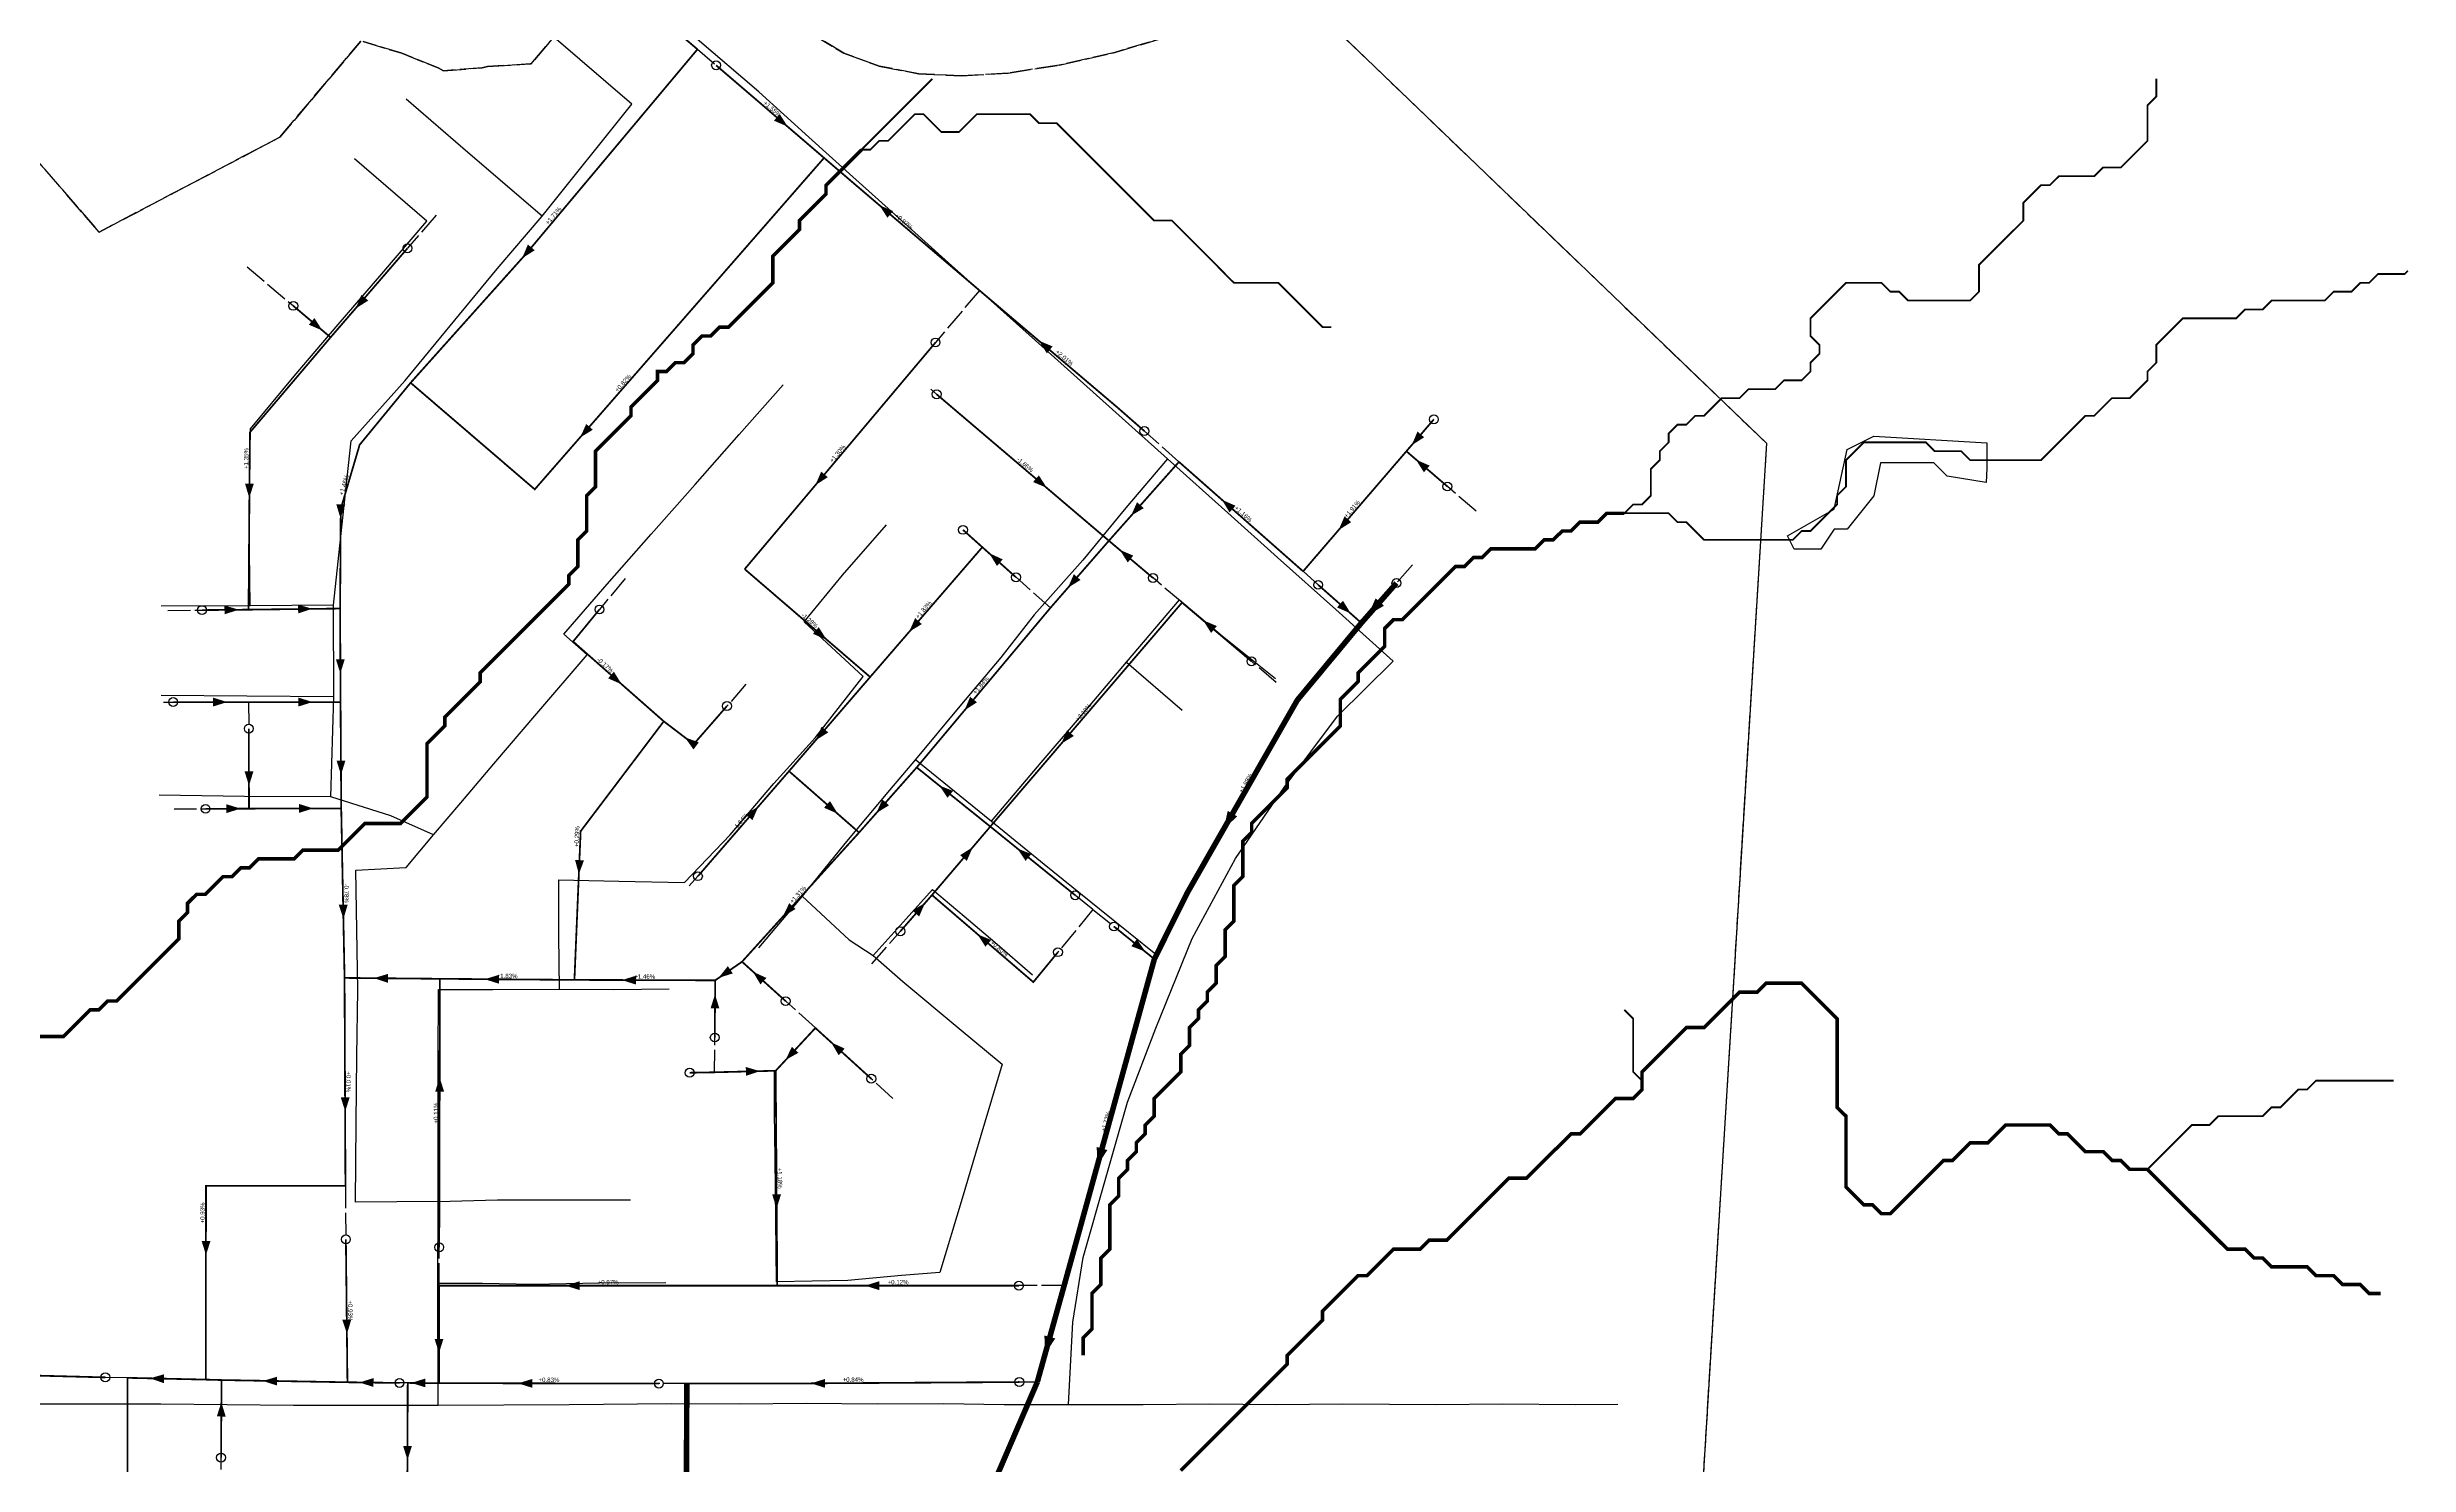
# Model space of a CAD drawing. Header units: metres. Extents: x 442821 to 452274, y 2561971 to 2571293.
# Drawn here: x 451209 to 452274, y 2569120 to 2569760 of the extents above; entities that cross this region are included whole.
import ezdxf
from ezdxf.enums import TextEntityAlignment as Align

# ---------------------------------------------------------------- set-up
doc = ezdxf.new("R2010")
doc.units = ezdxf.units.M
doc.header["$LTSCALE"] = 8
doc.linetypes.add('DASHDOT', pattern=[3.556, 2.54, -0.508, 0, -0.508])
doc.linetypes.add('DASHED', pattern=[1.524, 1.27, -0.254])
for name, color, linetype in [('A_ARROWS', 7, 'Continuous'), ('A_BRANCH', 7, 'Continuous'), ('A_BUILT_2006', 252, 'Continuous'), ('A_CATCHMENTS', 7, 'Continuous'), ('A_ENVELOPE', 3, 'Continuous'), ('A_GRADIENT', 8, 'Continuous'), ('A_HEAD_GAP', 8, 'Continuous'), ('A_HEADS', 8, 'Continuous'), ('A_LATERAL', 7, 'Continuous'), ('A_STREAMS', 5, 'Continuous'), ('A_SUBMAIN', 7, 'Continuous'), ('A_WADI', 4, 'Continuous')]:
    doc.layers.add(name, color=color, linetype=linetype)

msp = doc.modelspace()

# ---------------------------------------------------------------- linework, layer by layer
at = {"layer": 'A_ARROWS', "color": 2}
for points in [[(451542.8, 2569723.7), (451536.6, 2569726.4), (451539.2, 2569729.4)], [(451584.2, 2569688.2), (451590.4, 2569685.6), (451587.8, 2569682.6)], [(451423, 2569664.3), (451425.6, 2569670.5), (451428.7, 2569667.9)], [(451347.9, 2569641.6), (451350.5, 2569647.8), (451353.6, 2569645.2)], [(451332.9, 2569631.7), (451326.8, 2569634.3), (451329.3, 2569637.3)], [(451656.1, 2569627.1), (451662.3, 2569624.5), (451659.7, 2569621.4)], [(451449.2, 2569583.4), (451451.9, 2569589.5), (451454.9, 2569586.9)], [(451824.3, 2569579.9), (451826.9, 2569586.1), (451829.9, 2569583.5)], [(451555.3, 2569561.9), (451557.9, 2569568), (451560.9, 2569565.5)], [(451659.7, 2569560.7), (451653.5, 2569563.3), (451656.1, 2569566.3)], [(451826.2, 2569573.4), (451832.4, 2569570.7), (451829.8, 2569567.7)], [(451299.9, 2569556.2), (451298, 2569562.6), (451302, 2569562.6)], [(451697.7, 2569548.1), (451700.4, 2569554.2), (451703.4, 2569551.5)], [(451738.7, 2569555.3), (451744.8, 2569552.6), (451742.1, 2569549.6)], [(451341.1, 2569546.8), (451339.2, 2569553.2), (451343.2, 2569553.2)], [(451791.3, 2569541.6), (451794, 2569547.8), (451797, 2569545.2)], [(451692.6, 2569532.7), (451698.7, 2569530.1), (451696.2, 2569527)], [(451633.7, 2569531.2), (451639.8, 2569528.4), (451637.2, 2569525.4)], [(451669.2, 2569515.6), (451671.9, 2569521.7), (451674.9, 2569519.1)], [(451804.6, 2569503.2), (451808, 2569510.8), (451811.8, 2569507.5)], [(451295.2, 2569505.7), (451288.8, 2569503.6), (451288.7, 2569507.6)], [(451328.3, 2569506.1), (451322, 2569504), (451321.9, 2569508)], [(451597.6, 2569495.7), (451600.3, 2569501.9), (451603.3, 2569499.2)], [(451730.2, 2569500.9), (451736.4, 2569498.3), (451733.8, 2569495.2)], [(451796.8, 2569504), (451790.6, 2569506.7), (451793.3, 2569509.7)], [(451560.4, 2569492.1), (451554.2, 2569494.8), (451556.8, 2569497.8)], [(451341, 2569476.9), (451339, 2569483.3), (451343, 2569483.3)], [(451467.9, 2569472), (451461.8, 2569474.7), (451464.4, 2569477.7)], [(451290, 2569464), (451283.6, 2569462), (451283.6, 2569466)], [(451328.5, 2569464), (451322.1, 2569462), (451322.1, 2569466)], [(451622.6, 2569460.3), (451625.1, 2569466.4), (451628.2, 2569463.9)], [(451496.4, 2569448.1), (451502.7, 2569445.8), (451500.3, 2569442.6)], [(451555.4, 2569446.7), (451558.1, 2569452.9), (451561.1, 2569450.3)], [(451666.2, 2569445.2), (451668.8, 2569451.3), (451671.9, 2569448.7)], [(451341.3, 2569431.2), (451339.3, 2569437.6), (451343.3, 2569437.6)], [(451299.8, 2569426.3), (451297.8, 2569432.7), (451301.8, 2569432.7)], [(451611.2, 2569426.3), (451617.4, 2569423.9), (451614.9, 2569420.8)], [(451296, 2569415.9), (451289.6, 2569413.9), (451289.6, 2569417.9)], [(451328.8, 2569416), (451322.4, 2569414), (451322.4, 2569418)], [(451529.6, 2569416.9), (451526.9, 2569410.7), (451523.9, 2569413.3)], [(451565.4, 2569413.6), (451559.2, 2569416.3), (451561.9, 2569419.3)], [(451582.8, 2569413.9), (451585.5, 2569420), (451588.5, 2569417.4)], [(451739.5, 2569406.7), (451741.3, 2569414.9), (451745.6, 2569412.4)], [(451626.3, 2569398.5), (451623.6, 2569392.3), (451620.6, 2569394.9)], [(451646.4, 2569397.9), (451652.7, 2569395.4), (451650.1, 2569392.3)], [(451448.6, 2569386.3), (451446.9, 2569392.7), (451450.9, 2569392.6)], [(451342.4, 2569366.1), (451340.3, 2569372.5), (451344.3, 2569372.5)], [(451540.6, 2569367.2), (451543.5, 2569373.2), (451546.4, 2569370.6)], [(451604.8, 2569373.4), (451602.1, 2569367.2), (451599.1, 2569369.9)], [(451628.4, 2569359.2), (451634.6, 2569356.6), (451632, 2569353.6)], [(451704.1, 2569351.4), (451697.8, 2569353.8), (451700.3, 2569357)], [(451356.1, 2569339.4), (451362.5, 2569341.3), (451362.5, 2569337.3)], [(451406.1, 2569338.9), (451412.6, 2569340.9), (451412.5, 2569336.9)], [(451468, 2569338.5), (451474.4, 2569340.5), (451474.4, 2569336.5)], [(451511.6, 2569339.5), (451515.8, 2569344.8), (451518, 2569341.5)], [(451527.1, 2569342.3), (451533.2, 2569339.5), (451530.5, 2569336.6)], [(451510, 2569332.1), (451512, 2569325.7), (451508, 2569325.7)], [(451541.8, 2569302.4), (451544.7, 2569308.4), (451547.6, 2569305.7)], [(451562.4, 2569310.4), (451568.5, 2569307.6), (451565.8, 2569304.6)], [(451530.3, 2569297.4), (451524, 2569295.3), (451523.9, 2569299.3)], [(451385.8, 2569294.6), (451387.8, 2569288.2), (451383.8, 2569288.2)], [(451343.2, 2569279.2), (451341.2, 2569285.6), (451345.2, 2569285.6)], [(451682.5, 2569254.8), (451682.2, 2569263.2), (451687, 2569261.8)], [(451537.8, 2569235.4), (451535.8, 2569241.8), (451539.8, 2569241.8)], [(451280.4, 2569214.4), (451278.4, 2569220.8), (451282.4, 2569220.7)], [(451442.6, 2569200.6), (451449, 2569202.6), (451449, 2569198.6)], [(451577.7, 2569200.6), (451584.1, 2569202.6), (451584.1, 2569198.6)], [(451344, 2569178.8), (451341.9, 2569185.2), (451345.9, 2569185.2)], [(451385.5, 2569170.2), (451383.5, 2569176.6), (451387.5, 2569176.6)], [(451658.9, 2569169.7), (451658.6, 2569178.1), (451663.5, 2569176.8)], [(451255.1, 2569158.8), (451261.5, 2569160.6), (451261.4, 2569156.6)], [(451306.1, 2569157.6), (451312.5, 2569159.5), (451312.5, 2569155.5)], [(451349.6, 2569156.9), (451356, 2569158.9), (451355.9, 2569154.9)], [(451373, 2569156.7), (451379.4, 2569158.7), (451379.4, 2569154.7)], [(451421.2, 2569156.5), (451427.6, 2569158.5), (451427.6, 2569154.5)], [(451553.3, 2569156.5), (451559.7, 2569158.5), (451559.7, 2569154.5)], [(451287.3, 2569148), (451289.3, 2569141.5), (451285.3, 2569141.6)], [(451371.3, 2569121.9), (451369.3, 2569128.3), (451373.3, 2569128.3)]]:
    msp.add_solid(points, dxfattribs=at)
at = {"layer": 'A_BRANCH', "color": 2, "const_width": 0.8}
for points in [[(451466.2, 2569789.1), (451502.1, 2569758.6)], [(451510.5, 2569751.4), (451559.2, 2569709.6)], [(451703.7, 2569586.3), (451691.5, 2569597), (451629.3, 2569649.8)], [(451609.5, 2569626.3), (451564.9, 2569573.3), (451523.4, 2569524)], [(451645.8, 2569520.3), (451630.6, 2569533.9)], [(451707.6, 2569520), (451687.7, 2569536.8)], [(451782.1, 2569516.9), (451801.6, 2569499.7)], [(451299.7, 2569452), (451299.8, 2569415.9)], [(451664.7, 2569351.1), (451653.6, 2569337.6), (451607.9, 2569376.9)], [(451690, 2569362.7), (451708.2, 2569348)], [(451541.9, 2569329), (451522.2, 2569346.8)], [(451509.9, 2569312.6), (451510.1, 2569338.4)], [(451343.5, 2569221.5), (451344.2, 2569157)], [(451235, 2569159.2), (451154.5, 2569161.3), (451145.2, 2569161.2)], [(451287.2, 2569123), (451287.4, 2569158)], [(451367.7, 2569156.7), (451344.2, 2569157)], [(451484.7, 2569156.4), (451385.5, 2569156.6)], [(451647.3, 2569157.1), (451538.7, 2569156.4), (451497.3, 2569156.4)]]:
    msp.add_lwpolyline(points, dxfattribs=at)
at = {"layer": 'A_BRANCH', "color": 2, "linetype": 'DASHED', "const_width": 0.8}
for points in [[(451385.6, 2569217.9), (451385.7, 2569244.9), (451385.9, 2569339.1)], [(451647.1, 2569200.6), (451581.1, 2569200.6), (451538.1, 2569200.6)]]:
    msp.add_lwpolyline(points, dxfattribs=at)
at = {"layer": 'A_BUILT_2006', "color": 252}
for points in [[(451449.1, 2569754), (451413, 2569785.1)], [(451529.8, 2569739.4), (451502, 2569763.2)], [(451472.5, 2569733.8), (451449.1, 2569754)], [(451398.5, 2569712), (451370.7, 2569736.1)], [(451552.3, 2569718.9), (451529.8, 2569739.4)], [(451432.1, 2569683.3), (451472.5, 2569733.8)], [(451572.2, 2569701.1), (451552.3, 2569718.9)], [(451380, 2569681.1), (451347.4, 2569709.2)], [(451432.1, 2569683.3), (451398.5, 2569712)], [(451592.5, 2569682.9), (451572.2, 2569701.1)], [(451411.8, 2569659.5), (451432.1, 2569683.3)], [(451615.4, 2569662.3), (451592.5, 2569682.9)], [(451359.7, 2569657.2), (451380, 2569681.1)], [(451637.4, 2569642.6), (451615.4, 2569662.3)], [(451340, 2569634.4), (451359.7, 2569657.2)], [(451392.6, 2569636.4), (451411.8, 2569659.5)], [(451660.3, 2569622.1), (451637.4, 2569642.6)], [(451320.1, 2569611.1), (451340, 2569634.4)], [(451370.2, 2569609.2), (451392.6, 2569636.4)], [(451680.6, 2569603.8), (451660.3, 2569622.1)], [(451300.5, 2569587.3), (451320.1, 2569611.1)], [(451345.9, 2569581.9), (451370.2, 2569609.2)], [(451520.9, 2569584.7), (451540.7, 2569607.2)], [(451714.2, 2569573.7), (451680.6, 2569603.8)], [(451300, 2569557), (451300.5, 2569587.3)], [(451342.2, 2569547.1), (451345.9, 2569581.9)], [(451501, 2569562.2), (451520.9, 2569584.7)], [(451714.2, 2569573.7), (451695.4, 2569551.6)], [(451741.3, 2569549.4), (451714.2, 2569573.7)], [(451300, 2569531.8), (451300, 2569557)], [(451481.2, 2569539.7), (451501, 2569562.2)], [(451337.9, 2569507.8), (451342.2, 2569547.1)], [(451567.6, 2569521.3), (451587.3, 2569544)], [(451695.4, 2569551.6), (451675.9, 2569528.1)], [(451763.8, 2569529.2), (451741.3, 2569549.4)], [(451461.4, 2569517.2), (451481.2, 2569539.7)], [(451300.3, 2569507.5), (451300, 2569531.8)], [(451675.9, 2569528.1), (451654, 2569503.4)], [(451790, 2569505.7), (451763.8, 2569529.2)], [(451441.8, 2569494.7), (451461.4, 2569517.2)], [(451550.2, 2569500.2), (451567.6, 2569521.3)], [(451300.3, 2569507.5), (451260.2, 2569507.3)], [(451337.9, 2569507.8), (451300.3, 2569507.5)], [(451338, 2569466.3), (451337.9, 2569507.8)], [(451576.9, 2569475.5), (451550.2, 2569500.2)], [(451654, 2569503.4), (451639, 2569484.1)], [(451695.6, 2569482), (451719.6, 2569510.2)], [(451719.6, 2569510.2), (451738.8, 2569493.9)], [(451815.9, 2569482.5), (451790, 2569505.7)], [(451452.4, 2569485.3), (451441.8, 2569494.7)], [(451738.8, 2569493.9), (451762.8, 2569474.6)], [(451429.7, 2569458.9), (451452.4, 2569485.3)], [(451639, 2569484.1), (451620.5, 2569462.1)], [(451673.5, 2569455.8), (451695.6, 2569482)], [(451695.6, 2569482), (451720.7, 2569460.4)], [(451790.8, 2569457.6), (451815.9, 2569482.5)], [(451555.4, 2569448), (451576.9, 2569475.5)], [(451298.8, 2569466.6), (451260.2, 2569467)], [(451338, 2569466.3), (451298.8, 2569466.6)], [(451336.7, 2569421.2), (451338, 2569466.3)], [(451410.3, 2569436.1), (451429.7, 2569458.9)], [(451620.5, 2569462.1), (451600.4, 2569438)], [(451766.8, 2569425.5), (451790.8, 2569457.6)], [(451536.5, 2569427.3), (451555.4, 2569448)], [(451657.2, 2569436.7), (451673.5, 2569455.8)], [(451600.4, 2569438), (451588.7, 2569424.2)], [(451600.4, 2569438), (451620.4, 2569421.8)], [(451634.8, 2569410.2), (451657.2, 2569436.7)], [(451395.3, 2569418.5), (451410.3, 2569436.1)], [(451516.9, 2569404.1), (451536.5, 2569427.3)], [(451297.8, 2569421.4), (451259.2, 2569422)], [(451336.7, 2569421.2), (451297.8, 2569421.4)], [(451363.8, 2569412.6), (451336.7, 2569421.2)], [(451383.1, 2569404.1), (451395.3, 2569418.5)], [(451588.7, 2569424.2), (451568.6, 2569400.2)], [(451620.4, 2569421.8), (451634.8, 2569410.2)], [(451744.8, 2569393.4), (451766.8, 2569425.5)], [(451383.1, 2569404.1), (451363.8, 2569412.6)], [(451634.8, 2569410.2), (451658.5, 2569390.9)], [(451370.6, 2569389.4), (451370.7, 2569389.4), (451383.1, 2569404.1)], [(451496.3, 2569382.6), (451516.9, 2569404.1)], [(451568.6, 2569400.2), (451549.4, 2569376.4)], [(451348, 2569388.2), (451370.6, 2569389.4)], [(451348.9, 2569334.1), (451348, 2569388.2)], [(451439.5, 2569358.7), (451439.5, 2569383.7)], [(451439.5, 2569383.7), (451466.6, 2569383.1)], [(451466.6, 2569383.1), (451496.3, 2569382.6)], [(451658.5, 2569390.9), (451683.4, 2569370.7)], [(451725.3, 2569357.3), (451744.8, 2569393.4)], [(451549.4, 2569376.4), (451529.7, 2569353.1)], [(451549.4, 2569376.4), (451570.6, 2569356.7)], [(451596.2, 2569366.2), (451608.1, 2569379.4)], [(451608.1, 2569379.4), (451622.4, 2569367.3)], [(451581.4, 2569349.6), (451596.2, 2569366.2)], [(451622.4, 2569367.3), (451636.2, 2569355.6)], [(451683.4, 2569370.7), (451709.6, 2569349.6)], [(451439.8, 2569334.4), (451439.5, 2569358.7)], [(451570.6, 2569356.7), (451581.4, 2569349.6)], [(451636.2, 2569355.6), (451653.3, 2569340.9)], [(451708.8, 2569316.8), (451725.3, 2569357.3)], [(451581.4, 2569349.6), (451594.8, 2569337.9)], [(451348.5, 2569304.1), (451348.9, 2569334.1)], [(451385.2, 2569301.7), (451385.3, 2569334.3)], [(451385.3, 2569334.3), (451409.8, 2569334.3)], [(451409.8, 2569334.3), (451439.8, 2569334.4)], [(451439.8, 2569334.4), (451464.3, 2569334.3)], [(451464.3, 2569334.3), (451489.4, 2569334.6)], [(451594.8, 2569337.9), (451620.2, 2569316.7)], [(451620.2, 2569316.7), (451639.5, 2569300.5)], [(451696.1, 2569283.4), (451708.8, 2569316.8)], [(451348.2, 2569274.1), (451348.5, 2569304.1)], [(451385.2, 2569271.7), (451385.2, 2569301.7)], [(451639.5, 2569300.5), (451629.9, 2569268.3)], [(451536.9, 2569278.9), (451536.8, 2569297.4)], [(451537.2, 2569258.2), (451536.9, 2569278.9)], [(451686.5, 2569249.7), (451696.1, 2569283.4)], [(451347.8, 2569238.3), (451348.2, 2569274.1)], [(451385.2, 2569238.6), (451385.2, 2569271.7)], [(451629.9, 2569268.3), (451621.5, 2569240)], [(451537.5, 2569230.3), (451537.2, 2569258.2)], [(451676.1, 2569213.3), (451686.5, 2569249.7)], [(451385.2, 2569238.6), (451347.8, 2569238.3)], [(451385, 2569201.8), (451385.2, 2569238.6)], [(451385.2, 2569238.6), (451411.9, 2569239.4)], [(451411.9, 2569239.4), (451441.9, 2569239.4)], [(451441.9, 2569239.4), (451471.9, 2569239.4)], [(451621.5, 2569240), (451611.5, 2569206.5)], [(451537.8, 2569202.4), (451537.5, 2569230.3)], [(451671.5, 2569184.1), (451676.1, 2569213.3)], [(451427.9, 2569201.3), (451457.9, 2569201.9)], [(451457.9, 2569201.9), (451487.9, 2569202)], [(451569.9, 2569203), (451537.8, 2569202.4)], [(451594.2, 2569205.2), (451569.9, 2569203)], [(451611.5, 2569206.5), (451594.2, 2569205.2)], [(451385.2, 2569146.7), (451385, 2569201.8)], [(451385, 2569201.8), (451405.2, 2569201.8)], [(451405.2, 2569201.8), (451427.9, 2569201.3)], [(451669.5, 2569146.9), (451671.5, 2569184.1)], [(451200, 2569147.3), (451230, 2569147.2)], [(451230, 2569147.2), (451260, 2569147.2)], [(451260, 2569147.2), (451290, 2569147)], [(451290, 2569147), (451319.9, 2569146.7)], [(451319.9, 2569146.7), (451385.2, 2569146.7)], [(451385.2, 2569146.7), (451444.3, 2569147)], [(451444.3, 2569147), (451490.5, 2569147.4)], [(451490.5, 2569147.4), (451521.2, 2569147.3)], [(451521.2, 2569147.3), (451551.2, 2569147.5)], [(451551.2, 2569147.5), (451583.1, 2569147.2)], [(451583.1, 2569147.2), (451613.1, 2569147.4)], [(451613.1, 2569147.4), (451640.5, 2569147)], [(451640.5, 2569147), (451669.5, 2569146.9)], [(451669.5, 2569146.9), (451703.1, 2569147)], [(451703.1, 2569147), (451733.1, 2569147.2)], [(451733.1, 2569147.2), (451763.2, 2569147)], [(451763.2, 2569147), (451793.2, 2569147.2)], [(451793.2, 2569147.2), (451835.3, 2569147)], [(451835.3, 2569147), (451865.3, 2569147.2)], [(451865.3, 2569147.2), (451898.2, 2569147)], [(451898.2, 2569147), (451917.3, 2569147.1)]]:
    msp.add_lwpolyline(points, dxfattribs=at)
at = {"layer": 'A_CATCHMENTS', "color": 2, "linetype": 'DASHED'}
for points in [[(451351.3, 2569762.1), (451368.8, 2569756.8), (451385.1, 2569750.2), (451387.5, 2569748.9), (451405, 2569750.3), (451407.4, 2569750.8), (451426.7, 2569752), (451427.1, 2569752.1), (451466.8, 2569798.8)], [(451771.1, 2569785.8), (451984.3, 2569580.8), (451933.1, 2568743.7), (451239, 2567787)], [(451191.7, 2569722.8), (451232.2, 2569676.1), (451313.7, 2569718.9), (451350.2, 2569762.3)], [(451554.1, 2569765.3), (451568.1, 2569756.9), (451584.1, 2569751), (451601.9, 2569747.6), (451621.2, 2569746.6), (451642.2, 2569747.9), (451665.3, 2569751.4), (451690.4, 2569757.2), (451717.5, 2569765.3)]]:
    msp.add_lwpolyline(points, dxfattribs=at)
at = {"layer": 'A_CATCHMENTS', "color": 3, "linetype": 'DASHED'}
for points in [[(451466.8, 2569798.8), (451427.1, 2569752.1), (451426.7, 2569752), (451407.4, 2569750.8), (451405, 2569750.3), (451387.5, 2569748.9), (451385.1, 2569750.2), (451368.8, 2569756.8), (451351.3, 2569762.1)], [(451350.2, 2569762.3), (451313.7, 2569718.9), (451232.2, 2569676.1), (451191.7, 2569722.8)], [(451717.5, 2569765.3), (451690.4, 2569757.2), (451665.3, 2569751.4), (451642.2, 2569747.9), (451621.2, 2569746.6), (451601.9, 2569747.6), (451584.1, 2569751), (451568.1, 2569756.9), (451554.1, 2569765.3)]]:
    msp.add_lwpolyline(points, dxfattribs=at)
at = {"layer": 'A_ENVELOPE', "color": 3}
msp.add_lwpolyline([(450486.8, 2570738.8), (451379.7, 2570566.7), (451254.2, 2570283), (451984.3, 2569580.8), (451933.1, 2568743.7), (451207.7, 2567743.8)], dxfattribs=at)
at = {"layer": 'A_HEAD_GAP', "color": 8, "linetype": 'DASHED'}
for points in [[(451502.1, 2569758.6), (451510.5, 2569751.4)], [(451384.2, 2569683.8), (451371.3, 2569668.8)], [(451298.9, 2569660.5), (451319.8, 2569642.8)], [(451629.3, 2569649.8), (451609.5, 2569626.3)], [(451607.4, 2569605.2), (451610, 2569602.9)], [(451719.3, 2569572.4), (451703.7, 2569586.3)], [(451853.3, 2569550.1), (451840.4, 2569561.3)], [(451775.3, 2569523), (451782.1, 2569516.9)], [(451824.7, 2569525.9), (451817.4, 2569517.7)], [(451469.5, 2569519.8), (451457.9, 2569505.8)], [(451661.3, 2569506.5), (451645.8, 2569520.3)], [(451720.7, 2569508.9), (451707.6, 2569520)], [(451263.2, 2569505.3), (451278.6, 2569505.5)], [(451763.2, 2569472.9), (451752, 2569482.4)], [(451523.9, 2569472), (451515.4, 2569462.2)], [(451261.3, 2569464), (451265.6, 2569464)], [(451299.6, 2569464), (451299.7, 2569452)], [(451266, 2569415.8), (451280.2, 2569415.8)], [(451498.4, 2569381), (451502.3, 2569385.4)], [(451680.5, 2569370.4), (451672.5, 2569376.8)], [(451680.5, 2569370.4), (451664.7, 2569351.1)], [(451680.5, 2569370.4), (451690, 2569362.7)], [(451580.7, 2569345.8), (451593.6, 2569360.5)], [(451555.3, 2569316.9), (451541.9, 2569329)], [(451509.8, 2569296.9), (451509.9, 2569312.6)], [(451590.3, 2569285.1), (451580.5, 2569294)], [(451343.3, 2569245.7), (451343.5, 2569221.5)], [(451385.6, 2569200.6), (451385.6, 2569217.9)], [(451667.5, 2569200.6), (451647.1, 2569200.6)], [(451245, 2569159), (451235, 2569159.2)], [(451371.4, 2569156.7), (451367.7, 2569156.7)], [(451497.3, 2569156.4), (451484.7, 2569156.4)], [(451655.4, 2569157.1), (451647.3, 2569157.1)], [(451287.1, 2569105.4), (451287.2, 2569123)]]:
    msp.add_lwpolyline(points, dxfattribs=at)
at = {"layer": 'A_HEADS', "color": 2}
for centre in [(451510.5, 2569751.4), (451371.3, 2569668.8), (451319.8, 2569642.8), (451609.5, 2569626.3), (451610, 2569602.9), (451703.7, 2569586.3), (451834.3, 2569591.6), (451840.4, 2569561.3), (451621.9, 2569541.7), (451645.8, 2569520.3), (451707.6, 2569520), (451782.1, 2569516.9), (451817.4, 2569517.7), (451278.6, 2569505.5), (451457.9, 2569505.8), (451752, 2569482.4), (451265.6, 2569464), (451515.4, 2569462.2), (451299.7, 2569452), (451280.2, 2569415.8), (451502.3, 2569385.4), (451672.5, 2569376.8), (451593.6, 2569360.5), (451690, 2569362.7), (451664.7, 2569351.1), (451541.9, 2569329), (451509.9, 2569312.6), (451498.6, 2569296.7), (451580.5, 2569294), (451343.5, 2569221.5), (451385.6, 2569217.9), (451647.1, 2569200.6), (451235, 2569159.2), (451367.7, 2569156.7), (451484.7, 2569156.4), (451647.3, 2569157.1), (451287.2, 2569123)]:
    msp.add_circle(centre, 2, dxfattribs=at)
at = {"layer": 'A_LATERAL', "color": 2, "const_width": 0.8}
for points in [[(451502.1, 2569758.6), (451424.6, 2569666.1), (451372.7, 2569608.1)], [(451559.2, 2569709.6), (451428.7, 2569560), (451372.7, 2569608.1)], [(451629.3, 2569649.8), (451578, 2569693.5), (451559.2, 2569709.6)], [(451371.3, 2569668.8), (451336.6, 2569628.6)], [(451336.6, 2569628.6), (451300.2, 2569585.7), (451299.6, 2569505.7)], [(451372.7, 2569608.1), (451349.7, 2569580.1), (451341.2, 2569551.2), (451340.9, 2569506.2)], [(451834.3, 2569591.6), (451821.9, 2569577.2)], [(451821.9, 2569577.2), (451775.3, 2569523)], [(451840.4, 2569561.3), (451821.9, 2569577.2)], [(451719.3, 2569572.4), (451687.7, 2569536.8)], [(451775.3, 2569523), (451719.3, 2569572.4)], [(451630.6, 2569533.9), (451580, 2569475.3)], [(451687.7, 2569536.8), (451661.3, 2569506.5)], [(451661.3, 2569506.5), (451601, 2569434.5)], [(451720.7, 2569508.9), (451634.2, 2569407.8)], [(451580, 2569475.3), (451543.4, 2569432.8)], [(451341.1, 2569464), (451341.4, 2569416)], [(451515.4, 2569462.2), (451500.4, 2569445), (451486.9, 2569455.3)], [(451601, 2569434.5), (451575, 2569405.1)], [(451634.2, 2569407.8), (451601, 2569434.5)], [(451575, 2569405.1), (451522.2, 2569346.8)], [(451522.2, 2569346.8), (451510.1, 2569338.4)], [(451385.9, 2569339.1), (451342.9, 2569339.5)], [(451446.6, 2569338.6), (451385.9, 2569339.1)], [(451510.1, 2569338.4), (451446.6, 2569338.6)], [(451537.4, 2569297.6), (451538.1, 2569200.6)], [(451343.3, 2569245.7), (451280.4, 2569245.7), (451280.3, 2569158.2)], [(451385.6, 2569200.6), (451385.5, 2569156.6)], [(451538.1, 2569200.6), (451468.7, 2569200.6), (451385.6, 2569200.6)], [(451280.3, 2569158.2), (451245, 2569159)], [(451245, 2569159), (451245, 2569069.2)], [(451344.2, 2569157), (451287.4, 2569158)], [(451385.5, 2569156.6), (451371.4, 2569156.7)]]:
    msp.add_lwpolyline(points, dxfattribs=at)
at = {"layer": 'A_LATERAL', "color": 2, "linetype": 'DASHDOT', "const_width": 0.8}
for points in [[(451319.8, 2569642.8), (451336.6, 2569628.6)], [(451610, 2569602.9), (451687.7, 2569536.8)], [(451621.9, 2569541.7), (451630.6, 2569533.9)], [(451523.4, 2569524), (451523.4, 2569524), (451580, 2569475.3)], [(451278.6, 2569505.5), (451299.6, 2569505.7)], [(451299.6, 2569505.7), (451340.9, 2569506.2)], [(451457.9, 2569505.8), (451446, 2569491.3), (451486.9, 2569455.3)], [(451265.6, 2569464), (451299.6, 2569464)], [(451502.3, 2569385.4), (451543.4, 2569432.8)], [(451543.4, 2569432.8), (451575, 2569405.1)], [(451280.2, 2569415.8), (451299.8, 2569415.9)], [(451299.8, 2569415.9), (451341.4, 2569416)], [(451341.4, 2569416), (451342.9, 2569339.5)], [(451607.9, 2569376.9), (451634.2, 2569407.8)], [(451593.6, 2569360.5), (451607.9, 2569376.9)], [(451580.5, 2569294), (451555.3, 2569316.9)], [(451509.8, 2569296.9), (451537.4, 2569297.6)], [(451498.6, 2569296.7), (451509.8, 2569296.9)]]:
    msp.add_lwpolyline(points, dxfattribs=at)
at = {"layer": 'A_LATERAL', "color": 2, "linetype": 'DASHED', "const_width": 0.8}
for points in [[(451340.9, 2569506.2), (451341.1, 2569464)], [(451752, 2569482.4), (451720.7, 2569508.9)], [(451299.6, 2569464), (451341.1, 2569464)], [(451486.9, 2569455.3), (451449.4, 2569405.7), (451446.6, 2569338.6)], [(451672.5, 2569376.8), (451634.2, 2569407.8)], [(451342.9, 2569339.5), (451343.3, 2569245.7)], [(451555.3, 2569316.9), (451537.4, 2569297.6)], [(451287.4, 2569158), (451280.3, 2569158.2)], [(451371.4, 2569156.7), (451371.2, 2569105.4)]]:
    msp.add_lwpolyline(points, dxfattribs=at)
at = {"layer": 'A_STREAMS', "color": 5}
for points, const_width in [([(451608.1, 2569745.3), (451604.1, 2569741.3), (451600.1, 2569737.3), (451596.1, 2569733.3), (451592.1, 2569729.3), (451588.1, 2569725.3), (451584.1, 2569721.3), (451580.1, 2569717.3), (451576.1, 2569713.3)], 0.8), ([(452160.2, 2569745.3), (452160.2, 2569741.3), (452160.2, 2569737.3), (452156.2, 2569733.3), (452156.2, 2569729.3), (452156.2, 2569725.3), (452156.2, 2569721.3), (452156.2, 2569717.3), (452152.2, 2569713.3), (452148.2, 2569709.3), (452144.2, 2569705.3), (452140.2, 2569705.3), (452136.2, 2569705.3), (452132.2, 2569701.3), (452128.2, 2569701.3), (452124.2, 2569701.3), (452120.2, 2569701.3), (452116.2, 2569701.3), (452112.2, 2569697.3), (452108.2, 2569697.3), (452104.2, 2569693.3), (452100.2, 2569689.3), (452100.2, 2569685.3), (452100.2, 2569681.3), (452096.2, 2569677.3), (452092.2, 2569673.3), (452088.2, 2569669.3), (452084.2, 2569665.3), (452080.2, 2569661.3), (452080.2, 2569657.2), (452080.2, 2569653.2), (452080.2, 2569649.2), (452076.2, 2569645.2), (452072.2, 2569645.2), (452068.2, 2569645.2), (452064.2, 2569645.2), (452060.2, 2569645.2), (452056.2, 2569645.2), (452052.2, 2569645.2), (452048.2, 2569645.2), (452044.2, 2569649.2), (452040.2, 2569649.2), (452036.2, 2569653.2), (452032.2, 2569653.2), (452028.2, 2569653.2), (452024.2, 2569653.2), (452020.2, 2569653.2), (452016.2, 2569649.2), (452012.2, 2569645.2), (452008.2, 2569641.2), (452004.2, 2569637.2), (452004.2, 2569633.2), (452004.2, 2569629.2), (452008.2, 2569625.2), (452008.2, 2569621.2), (452004.2, 2569617.2), (452004.2, 2569613.2), (452000.2, 2569609.2), (451996.2, 2569609.2), (451992.2, 2569609.2), (451988.2, 2569605.2), (451984.2, 2569605.2), (451980.2, 2569605.2), (451976.2, 2569605.2), (451972.2, 2569601.2), (451968.2, 2569601.2), (451964.2, 2569601.2), (451960.2, 2569597.2), (451956.2, 2569593.2), (451952.2, 2569593.2), (451948.2, 2569589.2), (451944.2, 2569589.2), (451940.2, 2569585.2), (451940.2, 2569581.2), (451936.2, 2569577.2), (451936.2, 2569573.2), (451932.2, 2569569.2), (451932.2, 2569565.2), (451932.2, 2569561.2), (451932.2, 2569557.2), (451928.2, 2569553.2), (451924.2, 2569553.2), (451920.2, 2569549.2)], 0.8), ([(451788.1, 2569633.2), (451784.1, 2569633.2), (451780.1, 2569637.2), (451776.1, 2569641.2), (451772.1, 2569645.2), (451768.1, 2569649.2), (451764.1, 2569653.2), (451760.1, 2569653.2), (451756.1, 2569653.2), (451752.1, 2569653.2), (451748.1, 2569653.2), (451744.1, 2569653.2), (451740.1, 2569657.2), (451736.1, 2569661.3), (451732.1, 2569665.3), (451728.1, 2569669.3), (451724.1, 2569673.3), (451720.1, 2569677.3), (451716.1, 2569681.3), (451712.1, 2569681.3), (451708.1, 2569681.3), (451704.1, 2569685.3), (451700.1, 2569689.3), (451696.1, 2569693.3), (451692.1, 2569697.3), (451688.1, 2569701.3), (451684.1, 2569705.3), (451680.1, 2569709.3), (451676.1, 2569713.3), (451672.1, 2569717.3), (451668.1, 2569721.3), (451664.1, 2569725.3), (451660.1, 2569725.3), (451656.1, 2569725.3), (451652.1, 2569729.3), (451648.1, 2569729.3), (451644.1, 2569729.3), (451640.1, 2569729.3), (451636.1, 2569729.3), (451632.1, 2569729.3), (451628.1, 2569729.3), (451624.1, 2569725.3), (451620.1, 2569721.3), (451616.1, 2569721.3), (451612.1, 2569721.3), (451608.1, 2569725.3), (451604.1, 2569729.3), (451600.1, 2569729.3), (451596.1, 2569725.3), (451592.1, 2569721.3), (451588.1, 2569717.3), (451584.1, 2569717.3), (451580.1, 2569713.3), (451576.1, 2569713.3)], 0.8), ([(451576.1, 2569713.3), (451572.1, 2569709.3), (451568.1, 2569705.3), (451564.1, 2569701.3), (451560.1, 2569697.3), (451560.1, 2569693.3), (451556.1, 2569689.3), (451552.1, 2569685.3), (451548.1, 2569681.3), (451548.1, 2569677.3), (451544.1, 2569673.3), (451540.1, 2569669.3), (451536.1, 2569665.3), (451536.1, 2569661.3), (451536.1, 2569657.2), (451536.1, 2569653.2), (451532.1, 2569649.2), (451528.1, 2569645.2), (451524.1, 2569641.2), (451520.1, 2569637.2), (451516.1, 2569633.2), (451512.1, 2569633.2), (451508.1, 2569629.2), (451504.1, 2569629.2), (451500.1, 2569625.2), (451500.1, 2569621.2), (451496.1, 2569617.2), (451492.1, 2569617.2), (451488.1, 2569613.2), (451484.1, 2569613.2), (451484.1, 2569609.2), (451480.1, 2569605.2), (451476.1, 2569601.2), (451472.1, 2569597.2), (451472.1, 2569593.2), (451468.1, 2569589.2), (451464.1, 2569585.2), (451460.1, 2569581.2), (451456.1, 2569577.2), (451456.1, 2569573.2), (451456.1, 2569569.2), (451456.1, 2569565.2), (451456.1, 2569561.2), (451452.1, 2569557.2), (451452.1, 2569553.2), (451452.1, 2569549.2), (451452.1, 2569545.2), (451452.1, 2569541.2), (451448.1, 2569537.2), (451448.1, 2569533.2), (451448.1, 2569529.2), (451448.1, 2569525.2), (451444.1, 2569521.2), (451444.1, 2569517.2), (451440.1, 2569513.2), (451436.1, 2569509.2), (451432.1, 2569505.2), (451428.1, 2569501.2), (451424.1, 2569497.2), (451420.1, 2569493.2), (451416.1, 2569489.2), (451412.1, 2569485.2), (451408.1, 2569481.2), (451404.1, 2569477.2), (451404.1, 2569473.2), (451400.1, 2569469.2), (451396.1, 2569465.2), (451392.1, 2569461.2), (451388.1, 2569457.2), (451388.1, 2569453.2), (451384.1, 2569449.2), (451380.1, 2569445.2), (451380.1, 2569441.2), (451380.1, 2569437.2), (451380.1, 2569433.2), (451380.1, 2569429.2), (451380.1, 2569425.2), (451380.1, 2569421.2), (451376.1, 2569417.2), (451372.1, 2569413.2), (451368.1, 2569409.2), (451364.1, 2569409.2), (451360.1, 2569409.2), (451356.1, 2569409.2), (451352.1, 2569409.2), (451348.1, 2569405.2), (451344.1, 2569401.2), (451340.1, 2569397.2), (451336.1, 2569397.2), (451332.1, 2569397.2), (451328.1, 2569397.2), (451324.1, 2569397.2), (451320.1, 2569393.2), (451316.1, 2569393.2), (451312.1, 2569393.2), (451308.1, 2569393.2), (451304.1, 2569393.2), (451300.1, 2569389.2), (451296.1, 2569389.2), (451292.1, 2569385.2), (451288.1, 2569385.2), (451284.1, 2569381.2), (451280.1, 2569377.2), (451276.1, 2569377.2), (451272.1, 2569373.2), (451272.1, 2569369.1), (451268.1, 2569365.1), (451268.1, 2569361.1), (451268.1, 2569357.1), (451264.1, 2569353.1), (451260.1, 2569349.1), (451256.1, 2569345.1), (451252.1, 2569341.1), (451248.1, 2569337.1), (451244.1, 2569333.1), (451240.1, 2569329.1), (451236.1, 2569329.1), (451232.1, 2569325.1), (451228.1, 2569325.1), (451224.1, 2569321.1), (451220.1, 2569317.1), (451216.1, 2569313.1), (451212.1, 2569313.1), (451208.1, 2569313.1), (451204.1, 2569313.1)], 1.6), ([(452273.7, 2569658.7), (452272.2, 2569657.2), (452268.2, 2569657.2), (452264.2, 2569657.2), (452260.2, 2569657.2), (452256.2, 2569653.2), (452252.2, 2569653.2), (452248.2, 2569649.2), (452244.2, 2569649.2), (452240.2, 2569649.2), (452236.2, 2569645.2), (452232.2, 2569645.2), (452228.2, 2569645.2), (452224.2, 2569645.2), (452220.2, 2569645.2), (452216.2, 2569645.2), (452212.2, 2569645.2), (452208.2, 2569641.2), (452204.2, 2569641.2), (452200.2, 2569641.2), (452196.2, 2569637.2), (452192.2, 2569637.2), (452188.2, 2569637.2), (452184.2, 2569637.2), (452180.2, 2569637.2), (452176.2, 2569637.2), (452172.2, 2569637.2), (452168.2, 2569633.2), (452164.2, 2569629.2), (452160.2, 2569625.2), (452160.2, 2569621.2), (452160.2, 2569617.2), (452156.2, 2569613.2), (452156.2, 2569609.2), (452152.2, 2569605.2), (452148.2, 2569601.2), (452144.2, 2569601.2), (452140.2, 2569601.2), (452136.2, 2569597.2), (452132.2, 2569593.2), (452128.2, 2569593.2), (452124.2, 2569589.2), (452120.2, 2569585.2), (452116.2, 2569581.2), (452112.2, 2569577.2), (452108.2, 2569573.2), (452104.2, 2569573.2), (452100.2, 2569573.2), (452096.2, 2569573.2), (452092.2, 2569573.2), (452088.2, 2569573.2), (452084.2, 2569573.2), (452080.2, 2569573.2), (452076.2, 2569573.2), (452072.2, 2569577.2), (452068.2, 2569577.2), (452064.2, 2569577.2), (452060.2, 2569577.2), (452056.2, 2569581.2), (452052.2, 2569581.2), (452048.2, 2569581.2), (452044.2, 2569581.2), (452040.2, 2569581.2), (452036.2, 2569581.2), (452032.2, 2569581.2), (452028.2, 2569581.2), (452024.2, 2569577.2), (452020.2, 2569573.2), (452020.2, 2569569.2), (452020.2, 2569565.2), (452020.2, 2569561.2), (452016.2, 2569557.2), (452016.2, 2569553.2), (452012.2, 2569549.2), (452008.2, 2569545.2), (452004.2, 2569541.2), (452000.2, 2569541.2), (451996.2, 2569537.2), (451992.2, 2569537.2), (451988.2, 2569537.2), (451984.2, 2569537.2), (451980.2, 2569537.2), (451976.2, 2569537.2), (451972.2, 2569537.2), (451968.2, 2569537.2), (451964.2, 2569537.2), (451960.2, 2569537.2), (451956.2, 2569537.2), (451952.2, 2569541.2), (451948.2, 2569545.2), (451944.2, 2569545.2), (451940.2, 2569549.2), (451936.2, 2569549.2), (451932.2, 2569549.2), (451928.2, 2569549.2), (451924.2, 2569549.2), (451920.2, 2569549.2)], 0.8), ([(451920.2, 2569549.2), (451916.2, 2569549.2), (451912.2, 2569549.2), (451908.2, 2569545.2), (451904.2, 2569545.2), (451900.2, 2569545.2), (451896.2, 2569541.2), (451892.2, 2569541.2), (451888.1, 2569537.2), (451884.1, 2569537.2), (451880.1, 2569533.2), (451876.1, 2569533.2), (451872.1, 2569533.2), (451868.1, 2569533.2), (451864.1, 2569533.2), (451860.1, 2569533.2), (451856.1, 2569529.2), (451852.1, 2569529.2), (451848.1, 2569525.2), (451844.1, 2569525.2), (451840.1, 2569521.2), (451836.1, 2569517.2), (451832.1, 2569513.2), (451828.1, 2569509.2), (451824.1, 2569505.2), (451820.1, 2569501.2), (451816.1, 2569501.2), (451812.1, 2569497.2), (451812.1, 2569493.2), (451812.1, 2569489.2), (451808.1, 2569485.2), (451804.1, 2569481.2), (451800.1, 2569477.2), (451800.1, 2569473.2), (451796.1, 2569469.2), (451792.1, 2569465.2), (451792.1, 2569461.2), (451792.1, 2569457.2), (451792.1, 2569453.2), (451788.1, 2569449.2), (451784.1, 2569445.2), (451780.1, 2569441.2), (451776.1, 2569437.2), (451772.1, 2569433.2), (451768.1, 2569429.2), (451768.1, 2569425.2), (451764.1, 2569421.2), (451760.1, 2569417.2), (451756.1, 2569413.2), (451752.1, 2569409.2), (451752.1, 2569405.2), (451748.1, 2569401.2), (451748.1, 2569397.2), (451748.1, 2569393.2), (451748.1, 2569389.2), (451748.1, 2569385.2), (451744.1, 2569381.2), (451744.1, 2569377.2), (451744.1, 2569373.2), (451744.1, 2569369.1), (451744.1, 2569365.1), (451740.1, 2569361.1), (451740.1, 2569357.1), (451740.1, 2569353.1), (451740.1, 2569349.1), (451736.1, 2569345.1), (451736.1, 2569341.1), (451736.1, 2569337.1), (451732.1, 2569333.1), (451732.1, 2569329.1), (451728.1, 2569325.1), (451728.1, 2569321.1), (451724.1, 2569317.1), (451724.1, 2569313.1), (451724.1, 2569309.1), (451720.1, 2569305.1), (451720.1, 2569301.1), (451720.1, 2569297.1), (451716.1, 2569293.1), (451712.1, 2569289.1), (451708.1, 2569285.1), (451708.1, 2569281.1), (451708.1, 2569277.1), (451704.1, 2569273.1), (451704.1, 2569269.1), (451700.1, 2569265.1), (451700.1, 2569261.1), (451696.1, 2569257.1), (451696.1, 2569253.1), (451692.1, 2569249.1), (451692.1, 2569245.1), (451692.1, 2569241.1), (451688.1, 2569237.1), (451688.1, 2569233.1), (451688.1, 2569229.1), (451688.1, 2569225.1), (451688.1, 2569221.1), (451688.1, 2569217.1), (451684.1, 2569213.1), (451684.1, 2569209.1), (451684.1, 2569205.1), (451684.1, 2569201.1), (451680.1, 2569197.1), (451680.1, 2569193.1), (451680.1, 2569189.1), (451680.1, 2569185.1), (451680.1, 2569181.1), (451676.1, 2569177.1), (451676.1, 2569173.1), (451676.1, 2569169.1)], 1.6), ([(452156.2, 2569253.1), (452152.2, 2569253.1), (452148.2, 2569253.1), (452144.2, 2569257.1), (452140.2, 2569257.1), (452136.2, 2569261.1), (452132.2, 2569261.1), (452128.2, 2569261.1), (452124.2, 2569265.1), (452120.2, 2569269.1), (452116.2, 2569269.1), (452112.2, 2569273.1), (452108.2, 2569273.1), (452104.2, 2569273.1), (452100.2, 2569273.1), (452096.2, 2569273.1), (452092.2, 2569273.1), (452088.2, 2569269.1), (452084.2, 2569265.1), (452080.2, 2569265.1), (452076.2, 2569265.1), (452072.2, 2569261.1), (452068.2, 2569257.1), (452064.2, 2569257.1), (452060.2, 2569253.1), (452056.2, 2569249.1), (452052.2, 2569245.1), (452048.2, 2569241.1), (452044.2, 2569237.1), (452040.2, 2569233.1), (452036.2, 2569233.1), (452032.2, 2569237.1), (452028.2, 2569237.1), (452024.2, 2569241.1), (452020.2, 2569245.1), (452020.2, 2569249.1), (452020.2, 2569253.1), (452020.2, 2569257.1), (452020.2, 2569261.1), (452020.2, 2569265.1), (452020.2, 2569269.1), (452020.2, 2569273.1), (452020.2, 2569277.1), (452016.2, 2569281.1), (452016.2, 2569285.1), (452016.2, 2569289.1), (452016.2, 2569293.1), (452016.2, 2569297.1), (452016.2, 2569301.1), (452016.2, 2569305.1), (452016.2, 2569309.1), (452016.2, 2569313.1), (452016.2, 2569317.1), (452016.2, 2569321.1), (452012.2, 2569325.1), (452008.2, 2569329.1), (452004.2, 2569333.1), (452000.2, 2569337.1), (451996.2, 2569337.1), (451992.2, 2569337.1), (451988.2, 2569337.1), (451984.2, 2569337.1), (451980.2, 2569333.1), (451976.2, 2569333.1), (451972.2, 2569333.1), (451968.2, 2569329.1), (451964.2, 2569325.1), (451960.2, 2569321.1), (451956.2, 2569317.1), (451952.2, 2569317.1), (451948.2, 2569317.1), (451944.2, 2569313.1), (451940.2, 2569309.1), (451936.2, 2569305.1), (451932.2, 2569301.1), (451928.2, 2569297.1), (451928.2, 2569293.1)], 1.6), ([(451920.2, 2569325.1), (451924.2, 2569321.1), (451924.2, 2569317.1), (451924.2, 2569313.1), (451924.2, 2569309.1), (451924.2, 2569305.1), (451924.2, 2569301.1), (451924.2, 2569297.1), (451928.2, 2569293.1)], 0.8), ([(451928.2, 2569293.1), (451928.2, 2569289.1), (451924.2, 2569285.1), (451920.2, 2569285.1), (451916.2, 2569285.1), (451912.2, 2569281.1), (451908.2, 2569277.1), (451904.2, 2569273.1), (451900.2, 2569269.1), (451896.2, 2569269.1), (451892.2, 2569265.1), (451888.1, 2569261.1), (451884.1, 2569257.1), (451880.1, 2569253.1), (451876.1, 2569249.1), (451872.1, 2569249.1), (451868.1, 2569249.1), (451864.1, 2569245.1), (451860.1, 2569241.1), (451856.1, 2569237.1), (451852.1, 2569233.1), (451848.1, 2569229.1), (451844.1, 2569225.1), (451840.1, 2569221.1), (451836.1, 2569221.1), (451832.1, 2569221.1), (451828.1, 2569217.1), (451824.1, 2569217.1), (451820.1, 2569217.1), (451816.1, 2569217.1), (451812.1, 2569213.1), (451808.1, 2569209.1), (451804.1, 2569205.1), (451800.1, 2569205.1), (451796.1, 2569201.1), (451792.1, 2569197.1), (451788.1, 2569193.1), (451784.1, 2569189.1), (451784.1, 2569185.1), (451780.1, 2569181.1), (451776.1, 2569177.1), (451772.1, 2569173.1), (451768.1, 2569169.1), (451768.1, 2569165.1), (451764.1, 2569161.1), (451760.1, 2569157.1), (451756.1, 2569153.1), (451752.1, 2569149.1), (451748.1, 2569145.1), (451744.1, 2569141.1), (451740.1, 2569137.1), (451736.1, 2569133.1), (451732.1, 2569129.1), (451728.1, 2569125.1), (451724.1, 2569121.1), (451720.1, 2569117.1)], 1.6), ([(452267.3, 2569293.1), (452264.2, 2569293.1), (452260.2, 2569293.1), (452256.2, 2569293.1), (452252.2, 2569293.1), (452248.2, 2569293.1), (452244.2, 2569293.1), (452240.2, 2569293.1), (452236.2, 2569293.1), (452232.2, 2569293.1), (452228.2, 2569289.1), (452224.2, 2569289.1), (452220.2, 2569285.1), (452216.2, 2569281.1), (452212.2, 2569281.1), (452208.2, 2569277.1), (452204.2, 2569277.1), (452200.2, 2569277.1), (452196.2, 2569277.1), (452192.2, 2569277.1), (452188.2, 2569277.1), (452184.2, 2569273.1), (452180.2, 2569273.1), (452176.2, 2569273.1), (452172.2, 2569269.1), (452168.2, 2569265.1), (452164.2, 2569261.1), (452160.2, 2569257.1), (452156.2, 2569253.1)], 0.8), ([(452261.4, 2569197.1), (452260.2, 2569197.1), (452256.2, 2569197.1), (452252.2, 2569201.1), (452248.2, 2569201.1), (452244.2, 2569201.1), (452240.2, 2569205.1), (452236.2, 2569205.1), (452232.2, 2569205.1), (452228.2, 2569209.1), (452224.2, 2569209.1), (452220.2, 2569209.1), (452216.2, 2569209.1), (452212.2, 2569209.1), (452208.2, 2569213.1), (452204.2, 2569213.1), (452200.2, 2569217.1), (452196.2, 2569217.1), (452192.2, 2569217.1), (452188.2, 2569221.1), (452184.2, 2569225.1), (452180.2, 2569229.1), (452176.2, 2569233.1), (452172.2, 2569237.1), (452168.2, 2569241.1), (452164.2, 2569245.1), (452160.2, 2569249.1), (452156.2, 2569253.1)], 1.6)]:
    msp.add_lwpolyline(points, dxfattribs=dict(at, const_width=const_width))
at = {"layer": 'A_SUBMAIN', "color": 2, "const_width": 2.5}
for points in [[(451817.4, 2569517.7), (451801.6, 2569499.7)], [(451801.6, 2569499.7), (451772.7, 2569464.9), (451723, 2569377.8), (451708.2, 2569348)], [(451708.2, 2569348), (451667.5, 2569200.6)], [(451667.5, 2569200.6), (451655.4, 2569157.1)], [(451497.3, 2569156.4), (451497.1, 2569105.4), (451392, 2569105.4)], [(451655.4, 2569157.1), (451611.8, 2569055.7), (451598.8, 2569021.3)]]:
    msp.add_lwpolyline(points, dxfattribs=at)
at = {"layer": 'A_WADI', "color": 4}
msp.add_lwpolyline([(452065.8, 2569566), (452059.8, 2569572), (452035.8, 2569572), (452032.8, 2569557), (452020.8, 2569542), (452014.8, 2569542), (452008.8, 2569533), (451996.8, 2569533), (451993.8, 2569539), (452014.8, 2569551), (452020.8, 2569578), (452032.8, 2569584), (452083.8, 2569581), (452083.8, 2569569.6), (452083.4, 2569563.1), (452065.8, 2569566)], close=True, dxfattribs=at)

# ---------------------------------------------------------------- texts
at = {"layer": 'A_GRADIENT', "color": 2}
for s, rotation, p in [('+1.55%', -40.6066, (451534.8, 2569730.5)), ('+1.71%', 50.0398, (451438.3, 2569682.5)), ('+0.97%', 319.6141, (451594.2, 2569679.7)), ('+2.01%', 319.6392, (451666.6, 2569618.2)), ('+0.82%', 48.9069, (451469.7, 2569606.9)), ('+1.35%', 89.5693, (451300.1, 2569573.9)), ('+1.30%', 49.9093, (451566.5, 2569575.1)), ('+1.46%', 73.5317, (451344.2, 2569561.5)), ('-1.66%', -40.3979, (451648.9, 2569569.9)), ('+1.91%', 49.3012, (451798.6, 2569550.1)), ('+1.16%', 318.5288, (451747.3, 2569547.7)), ('-1.28%', -40.7019, (451551.7, 2569499.6)), ('+1.83%', 49.2242, (451605.3, 2569504.6)), ('-0.17%', -41.3748, (451459.4, 2569479.5)), ('+1.84%', 50.0177, (451631.2, 2569470.5)), ('+2.19%', 49.4605, (451677.4, 2569458.3)), ('+1.98%', 60.3466, (451750.8, 2569426.6)), ('+0.29%', 87.5531, (451449.3, 2569403.2)), ('-1.64%', 49.0512, (451522.8, 2569409.1)), ('-0.78%', -88.8608, (451342.2, 2569377.7)), ('+1.31%', 47.8602, (451548.6, 2569376)), ('+0.80%', 319.3057, (451637.3, 2569351.6)), ('+1.83%', 359.5056, (451416.2, 2569338.8)), ('+1.46%', 359.851, (451478.3, 2569338.5)), ('+0.01%', -89.7816, (451343.1, 2569292.6)), ('+0.11%', 89.8876, (451385.7, 2569278.5)), ('+1.72%', 74.5694, (451687.9, 2569274.3)), ('+1.18%', -89.5877, (451537.7, 2569249.1)), ('+0.93%', 89.8972, (451280.4, 2569233.4)), ('+0.97%', 360, (451461.8, 2569200.6)), ('+0.12%', 360, (451592.6, 2569200.6)), ('+0.93%', -89.4479, (451343.9, 2569189.2)), ('+0.83%', 359.8565, (451435.1, 2569156.5)), ('+0.84%', 0.3626, (451572.3, 2569156.6))]:
    msp.add_text(s, height=2, rotation=rotation, dxfattribs=at).set_placement(p, align=Align.BOTTOM_CENTER)

doc.saveas('drawing.dxf')
